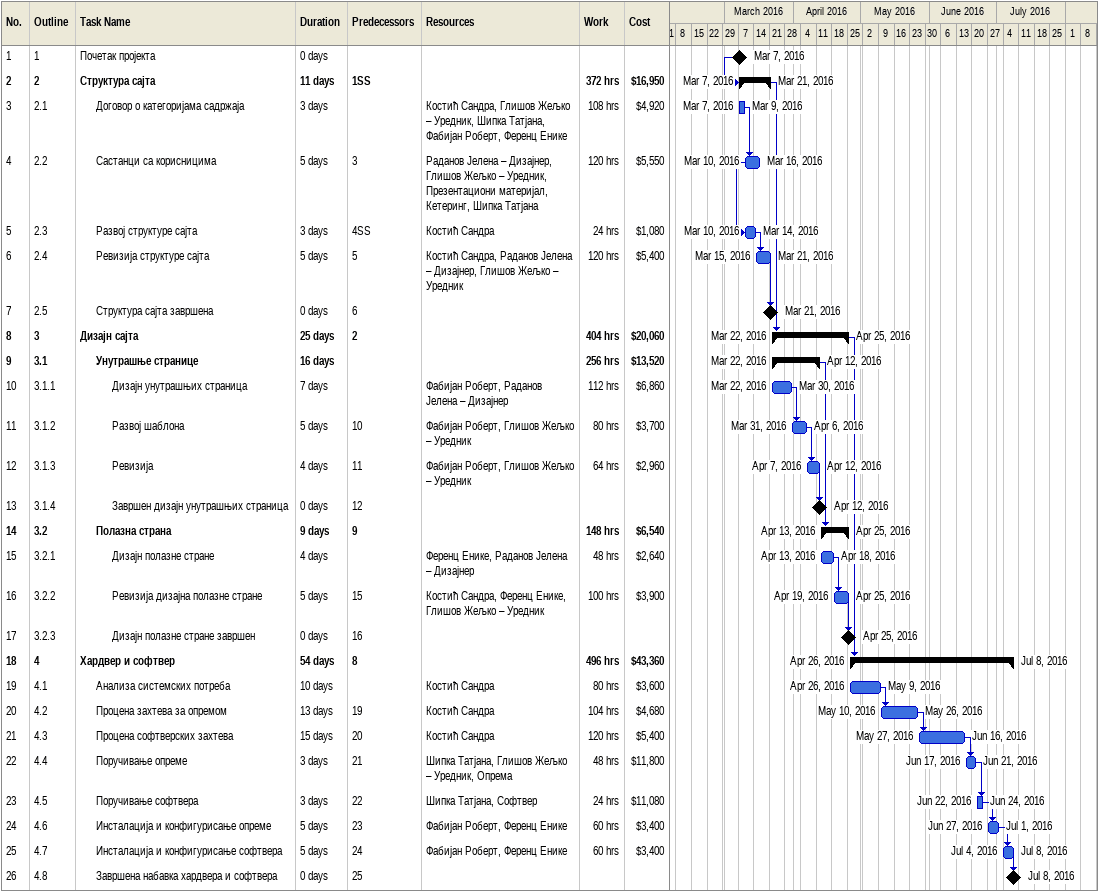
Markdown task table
| ID | WBS | Task | Duration | Start | Finish | Predecessors | Resources | Work (h) | Cost ($) |
|---|---|---|---|---|---|---|---|---|---|
| 1 | 1 | Почетак пројекта | 0d | 2016-03-07 | 2016-03-07 |  |  |  |  |
| 2 | 2 | **Структура сајта** | 11d | 2016-03-07 | 2016-03-21 | 1SS |  | 372 | 16950 |
| 3 | 2.1 | Договор о категоријама садржаја | 3d | 2016-03-07 | 2016-03-09 |  | Костић Сандра, Глишов Жељко – Уредник, Шипка Татјана, Фабијан Роберт, Ференц Енике | 108 | 4920 |
| 4 | 2.2 | Састанци са корисницима | 5d | 2016-03-10 | 2016-03-16 | 3 | Раданов Јелена – Дизајнер, Глишов Жељко – Уредник, Презентациони материјал, Кетеринг, Шипка Татјана | 120 | 5550 |
| 5 | 2.3 | Развој структуре сајта | 3d | 2016-03-10 | 2016-03-14 | 4SS | Костић Сандра | 24 | 1080 |
| 6 | 2.4 | Ревизија структуре сајта | 5d | 2016-03-15 | 2016-03-21 | 5 | Костић Сандра, Раданов Јелена – Дизајнер, Глишов Жељко – Уредник | 120 | 5400 |
| 7 | 2.5 | Структура сајта завршена | 0d | 2016-03-21 | 2016-03-21 | 6 |  |  |  |
| 8 | 3 | **Дизајн сајта** | 25d | 2016-03-22 | 2016-04-25 | 2 |  | 404 | 20060 |
| 9 | 3.1 | **Унутрашње странице** | 16d | 2016-03-22 | 2016-04-12 |  |  | 256 | 13520 |
| 10 | 3.1.1 | Дизајн унутрашњих страница | 7d | 2016-03-22 | 2016-03-30 |  | Фабијан Роберт, Раданов Јелена – Дизајнер | 112 | 6860 |
| 11 | 3.1.2 | Развој шаблона | 5d | 2016-03-31 | 2016-04-06 | 10 | Фабијан Роберт, Глишов Жељко – Уредник | 80 | 3700 |
| 12 | 3.1.3 | Ревизија | 4d | 2016-04-07 | 2016-04-12 | 11 | Фабијан Роберт, Глишов Жељко – Уредник | 64 | 2960 |
| 13 | 3.1.4 | Завршен дизајн унутрашњих страница | 0d | 2016-04-12 | 2016-04-12 | 12 |  |  |  |
| 14 | 3.2 | **Полазна страна** | 9d | 2016-04-13 | 2016-04-25 | 9 |  | 148 | 6540 |
| 15 | 3.2.1 | Дизајн полазне стране | 4d | 2016-04-13 | 2016-04-18 |  | Ференц Енике, Раданов Јелена – Дизајнер | 48 | 2640 |
| 16 | 3.2.2 | Ревизија дизајна полазне стране | 5d | 2016-04-19 | 2016-04-25 | 15 | Костић Сандра, Ференц Енике, Глишов Жељко – Уредник | 100 | 3900 |
| 17 | 3.2.3 | Дизајн полазне стране завршен | 0d | 2016-04-25 | 2016-04-25 | 16 |  |  |  |
| 18 | 4 | **Хардвер и софтвер** | 54d | 2016-04-26 | 2016-07-08 | 8 |  | 496 | 43360 |
| 19 | 4.1 | Анализа системских потреба | 10d | 2016-04-26 | 2016-05-09 |  | Костић Сандра | 80 | 3600 |
| 20 | 4.2 | Процена захтева за опремом | 13d | 2016-05-10 | 2016-05-26 | 19 | Костић Сандра | 104 | 4680 |
| 21 | 4.3 | Процена софтверских захтева | 15d | 2016-05-27 | 2016-06-16 | 20 | Костић Сандра | 120 | 5400 |
| 22 | 4.4 | Поручивање опреме | 3d | 2016-06-17 | 2016-06-21 | 21 | Шипка Татјана, Глишов Жељко – Уредник, Опрема | 48 | 11800 |
| 23 | 4.5 | Поручивање софтвера | 3d | 2016-06-22 | 2016-06-24 | 22 | Шипка Татјана, Софтвер | 24 | 11080 |
| 24 | 4.6 | Инсталација и конфигурисање опреме | 5d | 2016-06-27 | 2016-07-01 | 23 | Фабијан Роберт, Ференц Енике | 60 | 3400 |
| 25 | 4.7 | Инсталација и конфигурисање софтвера | 5d | 2016-07-04 | 2016-07-08 | 24 | Фабијан Роберт, Ференц Енике | 60 | 3400 |
| 26 | 4.8 | Завршена набавка хардвера и софтвера | 0d | 2016-07-08 | 2016-07-08 | 25 |  |  |  |
